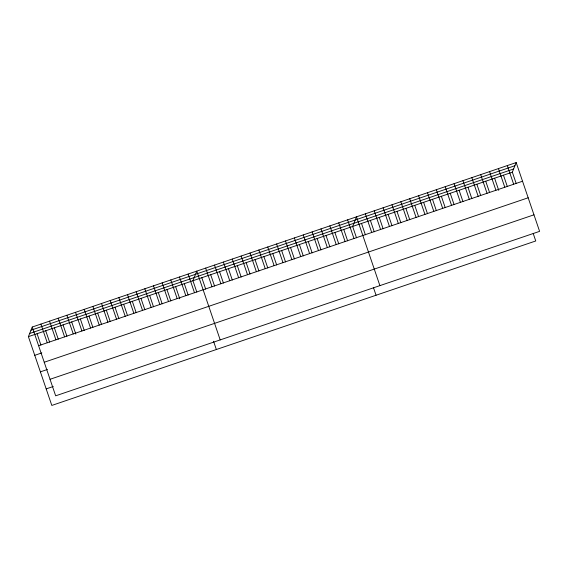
<?xml version="1.0" encoding="UTF-8"?>
<svg xmlns="http://www.w3.org/2000/svg" width="568" height="568" viewBox="0 0 568 568"><rect width="100%" height="100%" fill="white"/><g stroke="black" fill="none" stroke-linecap="round" stroke-linejoin="round"><path stroke-width="0.85" d="M533.224 233.526L535.752 240.967L51.816 405.438L28.4 336.646L32.248 327.033L516.184 162.562L539.6 231.353L55.664 395.825L32.248 327.033M516.205 183.542L512.336 172.175L516.184 162.562M30.977 330.207L514.913 165.735M29.671 333.473L513.607 169.001M28.4 336.646L512.336 172.175M38.603 345.706L522.539 181.235M34.755 355.312L41.84 352.906M44.233 362.242L528.169 197.778M40.385 371.855L47.471 369.449M50.034 379.289L533.97 214.818M46.185 388.895L53.271 386.488M507.309 165.579L513.664 184.252M503.461 175.192L507.33 186.552M498.434 168.597L504.796 187.27M494.593 178.203L498.74 190.379M489.566 171.607L495.921 190.28M485.718 181.22L489.588 192.587M480.691 174.624L487.046 193.297M476.85 184.238L480.72 195.598M471.823 177.642L478.178 196.315M467.975 187.248L471.845 198.615M462.948 180.652L469.303 199.325M459.1 190.266L462.97 201.633M454.073 183.67L460.435 202.343M450.232 193.283L454.102 204.65M445.205 186.687L451.56 205.36M441.357 196.294L445.227 207.661M436.33 189.705L442.685 208.371M432.489 199.311L436.359 210.678M427.463 192.715L433.817 211.388M423.614 202.329L427.484 213.696M418.588 195.733L424.942 214.406M414.739 205.339L418.609 216.706M409.713 198.75L416.074 217.416M405.871 208.357L409.741 219.724M400.845 201.761L407.199 220.434M396.996 211.374L400.866 222.741M391.97 204.778L398.324 223.451M388.129 214.392L391.998 225.752M383.102 207.796L389.456 226.462M379.254 217.402L383.123 228.769M374.227 210.806L380.581 229.479M370.379 220.419L374.248 231.787M365.352 213.824L371.713 232.497M361.511 223.437L365.38 234.797M379.9 285.633L356.484 216.841L352.636 226.447L356.505 237.814M373.524 287.798L376.059 295.239M347.609 219.851L353.963 238.524M343.768 229.465L347.637 240.832M338.741 222.869L345.096 241.542M334.893 232.482L338.762 243.842M329.866 225.886L336.221 244.559M326.018 235.493L329.887 246.86M320.991 228.897L327.353 247.57M317.15 238.51L321.019 249.877M312.123 231.914L318.478 250.587M308.275 241.528L312.144 252.888M303.248 234.932L309.603 253.605M299.407 244.538L303.276 255.905M294.38 237.942L300.735 256.615M290.532 247.556L294.401 258.923M285.505 240.96L291.86 259.633M281.657 250.573L285.526 261.94M276.63 243.977L282.992 262.65M272.789 253.584L276.659 264.951M267.762 246.995L274.117 265.661M263.914 256.601L267.784 267.968M258.887 250.005L265.242 268.678M255.046 259.619L258.916 270.986M250.019 253.023L256.374 271.696M246.171 262.636L250.041 273.996M241.144 256.04L247.499 274.706M237.296 265.646L241.166 277.014M232.269 259.051L238.631 277.724M228.428 268.664L232.298 280.031M223.401 262.068L229.756 280.741M219.553 271.681L223.423 283.041M214.526 265.086L220.881 283.759M210.685 274.692L214.555 286.059M205.659 268.096L212.013 286.769M201.81 277.709L205.68 289.076M220.199 339.905L196.784 271.113L192.935 280.727L196.805 292.087M213.54 341.247L216.358 349.519M188.122 274.06L194.483 292.726M184.28 283.666L188.15 295.033M179.467 276.999L185.821 295.672M175.618 286.613L179.765 298.789M170.805 279.946L177.159 298.612M166.957 289.552L170.826 300.919M162.143 282.885L168.497 301.558M158.302 292.499L162.171 303.859M153.481 285.832L159.842 304.505M149.64 295.438L153.509 306.805M144.826 288.771L151.18 307.444M140.978 298.385L144.847 309.752M136.164 291.718L142.518 310.391M132.316 301.324L136.185 312.691M127.502 294.657L133.863 313.33M123.661 304.27L127.53 315.638M118.847 297.604L125.201 316.277M114.999 307.21L118.868 318.577M110.185 300.543L116.539 319.216M106.337 310.156L110.206 321.524M101.523 303.489L107.884 322.162M97.682 313.096L101.551 324.463M92.868 306.429L99.222 325.102M89.02 316.042L92.889 327.409M84.206 309.375L90.56 328.048M80.358 318.982L84.227 330.349M75.544 312.315L81.898 330.988M71.703 321.928L75.842 334.105M66.882 315.261L73.244 333.934M63.041 324.868L66.91 336.235M58.227 318.201L64.582 336.874M54.379 327.814L58.248 339.181M49.565 321.147L55.92 339.82M45.717 330.761L49.586 342.121M40.903 324.087L47.265 342.76M37.062 333.7L40.931 345.067"/></g></svg>
